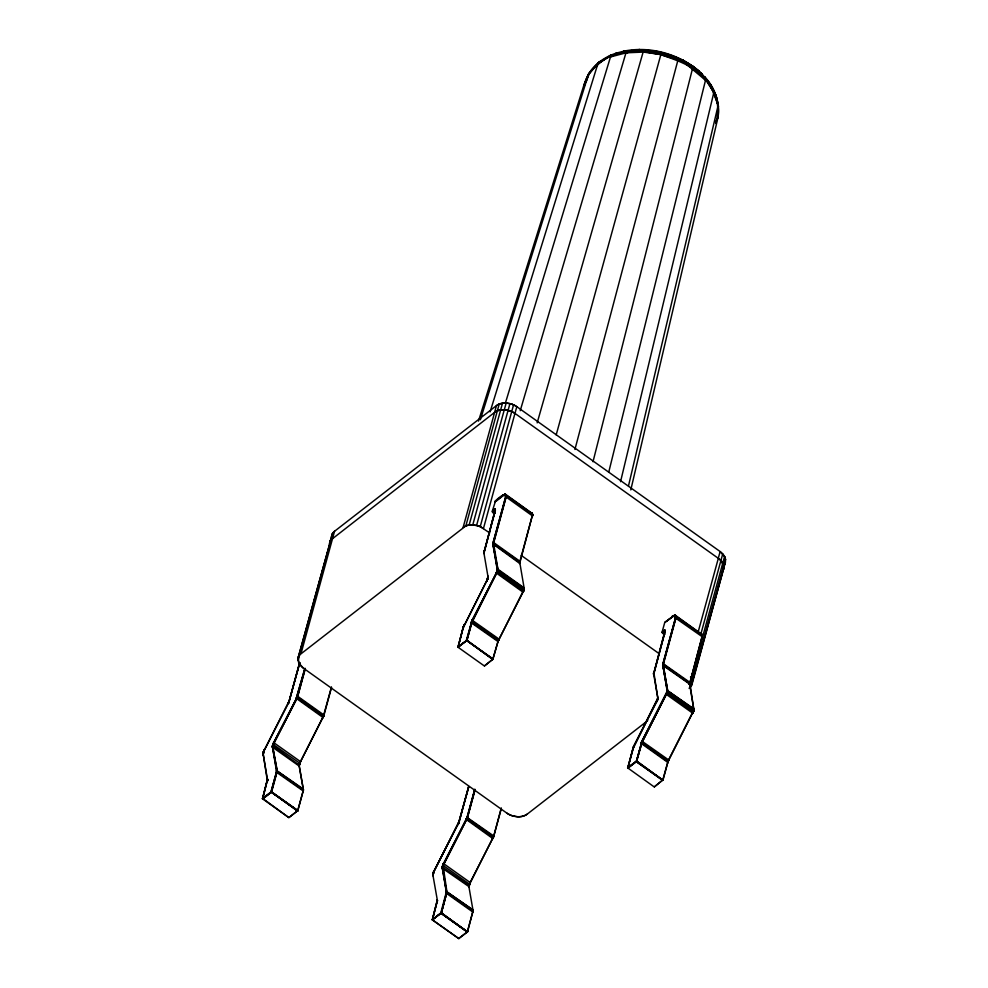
<?xml version="1.0" encoding="UTF-8"?>
<svg xmlns="http://www.w3.org/2000/svg" width="988" height="988" viewBox="0 0 988 988"><rect width="100%" height="100%" fill="white"/><g stroke="black" fill="none" stroke-linecap="round" stroke-linejoin="round"><path stroke-width="1.48" d="M263.351 752.152L263.092 754.61L264.105 750.287L263.178 754.696L264.129 750.238L263.03 753.338L267.538 779.903L262.487 798.761L288.854 817.607L297.845 810.53L271.453 791.709L262.487 798.675L267.464 779.05L262.734 798.983L271.589 791.968L277.183 771.505L272.676 746.273L273.12 744.372L299.599 763.131L299.228 765.107L273.083 745.94L272.367 747.113L299.228 766.095A7.855 2.606 -54.5 0 1 300.364 761.785L323.397 716.596L296.746 697.726L273.577 742.692L272.367 747.113L273.849 742.717L300.228 761.439L299.66 763.465L300.389 761.587M297.87 810.716L270.971 791.87L297.746 810.926L303.44 789.857L299.241 765.762L300.228 761.439L299.166 765.181M469.337 884.828L470.239 882.692A7.855 2.606 -54.5 0 0 468.954 887.187L470.029 882.42L468.954 887.187L469.004 885.557L442.278 866.884L442.167 868.094L468.979 886.644L470.029 882.42L443.884 863.808L442.167 868.094L442.389 866.834M664.887 634.308C658.107 632.703 666.53 629.035 664.986 630.937C665.751 630.468 662.343 631.715 664.566 630.233A3.1 1.025 -54.5 0 1 665.048 630.43L653.747 673.396L665.097 631.789L664.726 630.221L662.108 632.061L664.788 622.341L674.767 615.326L700.949 633.925C703.32 634.592 701.949 638.952 702.085 634.506L675.619 615.462C667.048 617.648 677.99 613.103 675.73 617.92L663.133 664.134L667.715 691.304L641.99 741.136L636.47 761.118L627.627 767.837L654.266 786.967L662.75 780.075L668.172 760.723L693.835 709.927L667.11 691.254L641.496 742.037L668.407 760.945L668.567 759.895L641.916 741.148M300.364 761.785L299.154 766.206L299.66 763.218M701.665 634.012L702.147 636.741L689.426 684.499L702.27 635.617L700.986 634.012L702.246 634.716L702.172 636.927L702.345 635.605M263.117 754.079L263.08 753.14L267.427 781.335L267.464 779.05M271.268 792.388L276.936 771.517L303.365 790.227L297.598 811.025M474.944 789.461L467.015 818.879L442.229 867.328L446.378 892.436L473.017 911.035L473.005 912.146L446.144 893.127A7.101 2.359 -54.5 0 0 446.317 891.472L473.129 910.022L467.645 931.511L458.691 938.501L432.312 919.791L441.228 912.69L467.596 931.857L458.778 938.588L432.398 919.902L437.141 901.822C437.4 897.573 437.264 902.995 437.4 900.562L432.917 875.059L433.979 871.194L432.979 875.677M447.008 891.398L441.364 912.998L432.374 919.803L441.352 912.739L446.934 891.843L443.056 865.389L469.386 884.112L469.065 886.965M495.149 509.314L495.21 510.734L494.926 509.24L495.321 510.117L493.975 509.882L494.741 509.363A3.1 1.025 -54.5 0 1 495.247 509.45A2.803 0.926 -54.5 0 1 495.284 509.993C495.173 512.142 495.025 507.56 495.124 510.463L483.947 552.416L495.297 510.808C495.791 506.474 488.591 513.192 495.087 513.328M524.072 587.86L522.985 592.257L523.973 587.774L497.94 569.224C497.211 569.261 495.89 573.126 496.816 573.373L523.06 592.183L523.973 587.774M531.865 513.031L532.347 516.02L532.211 513.451L505.831 494.482L502.608 495.457L505.115 494.395L531.149 512.945C533.545 518.255 533.508 514.748 531.149 512.945L530.198 513.278M664.85 630.665L664.121 630.418L662.318 632.481L664.492 630.875L664.949 631.628L664.541 630.344M693.835 709.927L692.786 713.237L693.774 708.754L667.048 690.291L693.811 709.26L692.847 713.175L693.168 712.434L692.786 713.237L665.998 694.156L667.011 693.514L693.045 712.064C692.996 714.633 694.65 706.679 693.243 712.373M458.099 824.474L458.963 821.917L433.102 873.182L432.892 875.59L433.93 871.218L459.074 821.67L458.099 824.474L458.914 822.918L468.645 786.485M432.855 875.158L432.855 874.244M467.201 931.98L467.497 931.351L467.201 931.98L441.068 913.369L441.352 912.727L432.361 919.84L437.264 900.031M437.425 901.056L437.314 900.476M271.132 791.709L276.566 771.554L272.429 746.348L297.215 697.899L305.366 668.58M303.402 789.968L303.242 788.967L276.517 770.492A7.101 2.359 -54.5 0 1 276.356 772.147L303.242 790.993L303.328 789.042M474.697 789.449L466.608 818.854L442.142 867.365L446.514 891.337L440.784 912.961L467.534 931.931L441.303 913.097M442.377 867.958L443.377 863.673L466.447 818.719L493.197 837.577L469.3 884.05L468.892 886.557L473.129 911.035L473.129 910.022M483.922 551.39L483.922 553.502L495.272 509.524L495.371 510.413M524.159 588.07L523.751 590.614L523.949 588.873L497.915 570.323L496.198 573.176M532.483 514.538L532.013 513.204L530.852 513.389L532.211 513.575M653.624 673.408L653.723 674.483L665.023 631.283C664.677 628.813 665.196 632.938 665.035 630.962A2.803 0.926 -54.5 0 0 665.048 630.43M498.458 639.816L492.839 659.416L466.707 640.434L492.839 659.416L493.037 658.749L492.642 659.329L493.185 658.922L484.404 665.998L457.802 647.078L467.003 640.199L457.938 647.313L463.496 626.367L457.975 647.338L466.916 640.397L472.338 621.193L496.643 572.373L471.696 621.057L498.372 639.742L497.89 641.78L498.051 640.545L471.35 621.909L471.103 622.699L497.989 641.545L524.134 589.144L523.714 590.688L522.985 592.257L523.245 591.083L497.112 572.472L496.705 573.299L497.841 569.174L492.802 543.894L519.7 563.419A8.04 2.668 -54.5 0 1 519.824 561.629L532.544 514.736L519.7 563.419L519.54 562.394L493.271 543.758L505.93 496.939C507.659 486.751 481.564 513.921 504.164 494.729M297.499 811.025L270.971 791.87L276.875 770.813L303.304 789.585L299.092 765.577L300.438 761.711L299.265 764.663M276.677 772.06L277.233 770.912M297.87 810.617L288.99 817.484M446.329 892.127L446.403 891.398L446.144 893.127L447.033 891.892L473.19 910.121L473.042 912.06M492.814 659.305L498.767 638.915L472.128 620.168L466.324 640.36L493.21 659.008L484.54 665.863M267.242 781.088L267.402 780.285C267.291 782.595 267.415 777.778 267.625 780.075M263.302 752.201L263.018 754.289L264.179 750.213L263.66 751.238L263.265 752.362L288.706 702.653L299.623 662.652M647.745 720.598L527.172 814.174C521.084 818.348 512.698 817.064 506.832 813.112L303.452 668.197L299.006 663.232L298.154 657.712L330.758 540.14M432.374 919.495L437.252 900.686M440.809 912.924L467.361 931.931M457.802 647.004L466.879 640.446L472.289 620.168L496.989 572.423L471.782 622.736M458.123 647.35L463.409 626.491L463.273 627.491L486.8 580.685L488.01 576.276L486.936 581.03L487.22 579.795L463.273 627.491L464.125 624.873L463.829 625.96M495.087 509.808L494.63 509.289M519.639 563.518L519.824 561.209L493.704 542.585L492.802 543.894M497.063 571.595L523.751 590.528L523.801 589.54L497.767 570.99L496.865 571.644L497.582 569.137M497.532 571.731L497.94 569.224L493.555 543.252L506.165 497.038C506.115 492.518 503.67 494.877 506.165 497.038L532.384 515.847L532.05 513.34M668.765 760.105L667.69 762.761L667.851 761.526L641.595 742.865L636.334 761.686L662.985 780.15L636.692 761.118L642.138 742.173L666.912 693.453M724.575 556.503L691.304 678.361L692.205 681.14L691.736 685.166A14.622 10.226 15.3 0 1 689.155 688.451L692.143 683.881L692.205 681.14L725.476 559.282L724.575 556.503L720.116 551.526L516.81 406.673C510.944 402.721 502.559 401.437 496.482 405.599L334.549 531.272L332.61 533.359L329.708 542.622M693.786 710.78L693.514 711.582L693.922 708.939L693.564 711.545L666.665 692.637L666.888 691.933L693.601 710.52L693.588 711.385L693.934 710.125L693.687 711.027M702.172 636.927L702.27 634.963L701.06 634.111M630.801 489.9L717.807 118.264C720.104 103.184 715.201 87.636 704.58 76.718L703.184 76.298M691.094 686.364L723.624 568.779L723.624 566.05L721.907 561.913A14.622 10.226 15.3 0 0 718.264 558.294L514.958 413.392C509.092 409.427 500.694 408.155 494.63 412.379L330.684 540.127M692.143 683.881L725.414 562.011L725.476 559.282A14.622 10.226 15.3 0 0 720.141 551.625L718.264 558.294C721.907 560.789 725.044 565.593 723.228 570.076M505.251 494.519L505.572 496.952L492.95 543.202L519.676 561.876L524.146 588.181M675.286 617.982C675.804 616.623 676.422 614.24 672.408 616.438L675.52 615.401L675.965 618.019L663.356 664.232L689.525 683.251L689.538 682.115L662.923 663.479L663.356 664.232M653.55 674.199L653.562 673.495L657.897 698.368L657.798 697.256L657.452 700.381L633.925 745.854L628.17 766.774M689.624 682.189L689.5 684.4L689.328 683.375L662.812 664.751L667.048 690.291M532.52 514.131L532.285 513.525M654.402 786.819L662.923 779.816L662.639 780.397L636.408 761.76L636.803 761.18L662.676 780.199M277.035 772.184L272.342 746.385L273.577 742.692M433.25 872.997L433.905 871.268L432.905 874.639M446.823 893.164L446.428 892.053M483.824 552.428L488.109 577.387L488.01 576.276M276.529 771.146L276.603 770.418M276.751 770.838L277.122 771.048M633.567 746.854C634.58 744.075 632.172 750.621 633.296 747.348L627.639 768.121L636.778 761.254L627.8 768.355L633.209 747.484L633.147 748.546L657.773 698.417L657.304 700.22L657.699 699.64L657.724 697.689L657.897 698.368M263.178 754.696L263.055 753.264M483.774 553.329L484.021 551.242L483.885 551.872M267.452 779.693L267.526 778.952A8.04 2.668 -54.5 0 1 267.34 780.841L267.279 780.903M495.223 510.265L494.42 509.376L492.604 511.562M519.762 561.863L519.737 561.135L519.614 562.468M532.458 515.044L532.273 516.094L531.964 513.698M653.821 672.223L657.823 698.294M689.538 684.289L689.723 682.375L693.872 709.866L689.476 683.214M487.986 576.807L487.652 579.4M715.633 123.451C735.788 55.217 604.977 20.069 583.747 85.598L478.476 421.11M299.154 766.206L299.265 765.008L299.265 765.873M299.179 765.663L299.241 764.786L299.092 765.577M532.569 514.958L532.47 513.982M263.043 754.511L263.129 753.535M483.947 552.416L484.095 551.736M472.869 911.714L473.091 911.109L467.336 931.647M653.747 673.396L653.723 672.371L653.723 674.483M667.851 761.526L667.703 762.341L641.471 743.655L667.332 691.872L667.493 691.205L666.851 692.576L667.382 690.118L662.849 665.27L667.283 690.637L666.752 692.6L667.629 690.155L662.997 664.121L675.78 617.055L702.209 635.383L702.172 636.828M492.839 544.425L493.345 542.461L492.938 544.351L497.285 569.78M657.847 698.961L657.304 700.22L657.662 698.689M505.486 497.001L506.375 495.853L532.409 514.402L532.199 515.588M493.136 543.746L497.372 569.706L524.011 588.28L524.122 589.243M675.459 617.105C676.224 615.487 672.692 615.166 675.619 615.462L675.681 616.808M701.999 636.568L675.372 617.932L675.804 616.796M303.279 789.461L303.069 790.733M497.94 569.224L496.816 573.373M468.892 886.557L468.979 885.68M519.54 562.394L519.824 561.209M524.085 589.342L523.714 590.688L524.159 588.453M689.451 683.955L662.738 665.332L663.022 663.442L662.639 665.406M693.909 709.285L693.564 711.298M662.923 663.479L662.75 664.183L675.483 617.908C676.669 616.537 673.495 613.98 675.804 616.314M717.807 118.264C720.301 106.358 716.633 94.231 710.211 84.252L718.523 106.321M636.408 761.501L642.2 741.173L641.916 742.062M272.577 746.977L273.849 742.717L272.478 745.891M532.347 515.761L532.483 514.637L532.285 515.674M702.147 636.741L702.27 635.617L702.085 636.655M523.517 591.182L498.248 640.718L498.767 638.915M262.512 798.81L271.342 791.697M519.737 563.308L519.676 561.876M466.768 640.101L466.608 640.78M441.068 913.369L441.352 912.739M636.593 761.081L627.701 767.676L627.985 768.281M446.86 892.535L441.303 913.048M475.166 789.56L467.571 817.335L466.077 819.509A7.101 2.359 -54.5 0 0 466.892 817.298L493.605 835.885L492.839 838.577L466.608 819.707L474.82 789.437M584.155 87.228C586.131 70.062 601.445 57.563 617.154 52.883L618.574 53.229M717.757 111.582L717.992 104.617M717.757 117.251L718.103 109.038M296.869 697.738L297.771 696.355L323.805 714.904L322.99 717.621L331.412 687.129M466.571 818.237L467.336 817.237L466.077 819.509M437.19 901.377L437.215 902.328M519.713 562.678L519.824 561.629M267.34 780.841L267.439 780.199M437.079 901.896L437.239 901.18M466.818 640.187L471.671 621.86L471.424 622.613M469.028 886.088L469.337 884.742L469.065 886.854M702.32 636.037L701.11 634.247M589.046 74.075L587.687 75.335L597.752 64.146L609.386 56.304L610.485 56.958L634.222 50.672L634.914 49.77L654.167 50.894L653.179 51.672L625.972 52.821L623.28 52.018L624.132 51.092C647.881 46.362 673.495 52.488 693.045 66.505L593.01 461.729M277.208 770.418L272.54 746.298M304.786 668.493L296.202 698.541L305.02 668.456M466.855 818.953L466.274 819.546L467.089 817.224L466.657 818.2M664.43 630.27L664.739 630.912L664.726 630.221M471.671 622.675L471.918 621.934M305.144 668.481L297.536 697.096L273.12 744.372M433.954 871.391L433.065 873.343M329.51 543.511L330.041 541.338M331.425 536.743L331.968 534.57A14.622 10.226 15.3 0 1 334.549 531.285L301.142 653.142A14.622 10.226 15.3 0 0 298.574 656.526M459.037 938.501L459.037 938.526M519.923 561.48L519.688 561.764M519.725 562.271L519.886 561.567M466.793 818.756L442.599 866.427L446.317 891.472M641.101 743.594L641.459 742.84M323.064 717.547L296.709 698.664L296.783 697.256L297.413 696.231L297.314 696.985L323.755 715.979L331.56 687.302M520.231 410.699L625.972 52.821L637.939 50.549L660.836 54.661L669.716 55.748L669.568 54.698M532.371 515.946L532.569 514.847M523.764 590.565L524.035 588.947M700.702 634.704L701.394 634.592L700.949 633.925M288.755 817.533L262.561 798.341M504.362 494.482L506.251 494.976L505.572 496.952L506.375 495.853L505.177 494.618L502.571 495.531M487.578 579.326L487.973 577.437L486.936 581.03M493.481 542.474L493.197 543.141M663.257 664.183L663.504 663.566M303.155 790.808L303.242 788.967M472.956 911.788L473.091 911.109M297.19 696.96L297.413 696.231L296.783 697.256M466.756 817.953L466.892 817.298M702.073 637.075L702.147 635.074M303.341 790.524L303.205 791.166L303.39 790.437M473.005 912.146L473.178 911.418M446.354 892.535L446.477 893.041M497.557 570.212L497.186 571.595M667.357 691.192L666.974 692.576M666.604 694.354L667.715 691.304L667.332 692.712M633.913 745.965L633.518 746.706L657.712 698.491M487.899 577.819L487.899 578.659M267.34 781.261L267.489 780.594M493.234 542.461L492.95 543.202L506.14 495.815L504.856 494.321M628.491 485.948L718.128 105.469L716.201 95.984M689.55 682.844L689.538 684.165M620.55 481.687L713.855 92.44L711.681 86.783M608.731 472.215L705.827 78.954L700.949 72.927L698.158 71.21M493.061 659.243L466.954 640.286M574.917 449.491L677.842 60.49C687.055 61.775 695.219 67.345 701.764 73.754L713.855 92.44L718.128 105.469M298.154 657.712L332.61 533.359M303.452 668.197A14.622 10.226 15.3 0 1 298.117 660.478L299.697 654.55M300.513 651.598L301.723 647.165M302.526 644.213L305.761 632.406M306.564 629.455L310.603 614.709M311.405 611.757L316.654 592.578M318.272 586.674L319.482 582.241M320.285 579.289L321.495 574.868M322.31 571.916L325.534 560.11M327.151 554.206L328.362 549.785M264.228 750.485L263.635 751.374L289.274 700.69L288.298 703.493L288.792 702.727L299.722 662.491M288.706 702.653L299.796 662.997M299.203 655.217L465.854 525.875L499.199 404.067M465.854 525.875L469.152 524.999L500.644 409.909M502.497 403.19L500.644 409.958L504.312 409.785L506.165 403.018L511.796 404.117M506.128 403.03A14.622 10.226 15.3 0 0 496.47 405.599L463.137 527.419A14.622 10.226 15.3 0 1 472.783 524.838L504.312 409.736L509.932 410.835M469.152 524.999L476.599 525.394L509.944 403.573M489.739 532.952L480.23 526.629L513.575 404.821M483.465 528.481L516.81 406.673M495.383 501.41L492.32 511.166M458.543 823.066L468.72 786.411M458.593 823.016L457.975 824.276A8.04 2.668 -54.5 0 0 459.074 821.67L458.728 822.671L468.794 786.917M493.555 836.873L501.2 808.11M501.385 808.369L493.518 837.034L493.79 836.144L493.518 836.787L467.114 817.965M698.145 632.073L718.338 558.306M700.776 634.407L722.734 553.848M662.985 780.15L667.999 761.674M722.883 569.915L725.414 562.011M556.182 434.93L660.836 54.661L683.029 61.454L705.284 80.053C695.07 65.937 676.681 60.305 660.836 54.661M657.699 699.64L657.773 698.417M271.515 792.043L297.61 810.716M537.176 422.852L643.139 52.043L669.716 55.748M289.175 700.838L289.113 701.937M458.975 821.818L458.753 822.51L459 821.732M272.466 745.545L296.993 697.775M466.398 819.583L466.608 818.854M296.709 698.664L296.857 697.219M443.649 863.71C440.315 870.07 444.896 862.154 443.106 865.229L443.377 863.673M466.509 819.645L466.731 818.904M505.436 402.956L610.485 56.958L617.154 52.883M289.015 701.641L289.274 700.69A8.04 2.668 -54.5 0 1 288.249 703.221L288.792 702.036M488.047 577.98L487.479 579.153L487.813 578.153M289.212 700.751L288.965 701.776M297.437 697.034L297.66 696.293M490.097 411.873L597.752 64.146L599.667 61.651L601.309 61.108L596.456 66.233M472.733 620.353L472.239 621.131L472.511 620.229M467.336 818.076L467.46 817.274M642.533 741.346L642.039 742.111L642.311 741.21M296.82 698.726L297.055 697.973M498.137 640.607L497.816 641.286M480.353 419.764L588.626 73.927L583.747 85.598M471.437 621.872L471.301 622.613M472.116 621.082L472.4 620.192L471.881 621.02M497.952 641.718L498.335 640.52M675.372 617.932L675.78 617.055L675.965 618.019M666.394 694.231L667.011 693.514M667.752 762.699L668.567 759.895M323.57 715.645L323.805 714.904L322.94 717.35M323.669 716.102L323.953 715.065L323.656 715.72M466.978 817.941L467.213 817.212M493.37 836.626L493.691 835.959L492.74 838.33L493.605 835.885M667.765 762.427L668.036 761.773L667.69 762.761A8.04 2.668 -54.5 0 1 668.715 760.229L693.045 712.064M323.718 716.041L323.953 715.337M299.66 763.465L323.249 716.448L322.854 717.276M496.47 573.201L496.742 572.361M469.238 884.964L493.049 837.429L492.654 838.256M297.067 696.96L297.302 696.244M298.561 656.427L298.092 660.441M633.246 747.41L633.073 748.04M483.762 552.502L483.836 553.428L483.712 552.724M666.443 693.354L666.159 694.156L666.369 693.378M666.974 691.884L667.233 691.205M442.649 865.278L442.748 867.958M273.972 742.766L272.7 746.94M586.082 81.992L588.552 75.397M463.496 626.367L463.174 627.219M493.457 837.083L493.753 836.317M715.608 122.883L717.214 118.659M689.476 683.684L689.426 684.499A8.04 2.668 -54.5 0 1 689.612 682.609M469.461 884.445L470.214 882.741M263.413 751.93L263.697 751.238M487.146 579.968L486.775 580.882L487.331 580.191M662.862 664.146L663.146 663.442M523.368 591.454L524.072 589.058L523.986 589.898M497.964 641.447L498.236 640.78L497.89 641.78A8.04 2.668 -54.5 0 1 498.915 639.248L498.52 639.681M668.11 761.649L668.357 760.958M662.997 664.121L663.281 663.454M722.512 571.274L723.562 568.779M667.11 692.613L667.715 691.304M662.306 632.468L664.492 630.875M523.393 591.232L522.998 592.059M288.595 702.505L288.2 703.345L288.595 702.431M486.8 580.685L487.17 579.833M656.538 701.801L656.934 700.875L656.575 701.863M288.62 702.369L288.187 703.295M433.979 871.194L432.917 875.059M442.748 865.204L443.538 863.673L442.859 865.192M657.267 700.047L657.551 699.208M472.239 621.131L472.635 620.291M493.457 836.7L493.753 836.058M642.039 742.111L642.435 741.272M463.767 625.873L464.224 625.12M496.371 573.176L496.643 572.373M458.593 823.708L458 824.227L458.556 823.288M466.163 819.509L466.484 818.842M633.925 745.854L633.543 746.644L633.975 745.829M433.436 872.355L458.395 823.486M492.851 838.528L493.21 837.787L492.851 838.479M667.616 762.267L667.937 761.6M498.557 640.002L498.977 639.174L498.582 639.755M458.037 824.4L458.506 823.646M296.598 698.602L296.684 697.861M471.77 621.032L472.202 620.155M641.57 742.013L641.99 741.136L641.496 742.037M486.849 580.956L487.257 580.129M496.594 573.238L496.989 572.423M497.433 571.669L497.767 570.99M667.233 692.662L667.567 691.971M641.471 743.655L641.817 742.976M322.99 717.621L323.422 716.806M493.21 837.787L492.802 838.404M273.429 744.297L274.195 742.89M443.229 865.278L443.983 863.87M442.982 865.192L443.773 863.747M505.004 494.556L505.831 494.482L504.374 494.556M503.559 494.889L502.608 495.457M522.85 591.923L523.331 591.157M495.186 509.956L492.506 511.488L494.865 509.351M637.939 50.549L639.273 49.4L639.977 49.857M702.283 635.222L701.431 634.222M262.536 798.502L262.845 798.922M530.852 513.389L531.63 513.241M589.219 72.717L598.851 62.293L600.506 61.738M666.27 621.538L673.705 615.746L672.371 616.512M494.914 501.484L504.683 494.358M271.12 792.24L262.66 798.983M664.714 622.465L673.705 615.746M494.63 510.043L494.371 509.499M663.775 630.863L664.64 630.455M672.643 616.351L673.594 615.722L672.84 616.45M505.535 494.778L506.165 494.951M674.483 615.339L673.31 615.833L675.446 615.685M505.745 496.137L505.683 496.927L506.004 495.334M532.396 514.279L532.013 513.587L532.433 514.093M675.273 615.388L676.051 615.956M634.914 49.77L636.531 49.968M624.132 51.092L625.182 50.808L615.907 53.229M625.046 51.549L609.386 56.304L610.423 55.316L611.807 54.933L598.469 62.726L597.752 64.146M684.338 61.787L681.967 60.009L696.219 69.568M629.245 50.857L632.159 50.499M700.937 634.629L702.246 634.716M472.82 524.826L478.451 525.925M697.392 70.506L698.59 70.741L699.603 72.742M653.587 50.759C669.802 53.932 685.919 59.86 698.59 70.741M508.091 410.341L511.722 411.588M476.599 525.394L480.23 526.629M682.659 59.885L699.343 71.519L693.23 67.629M681.967 60.009L691.514 65.813M521.133 555.318L659.231 653.71M692.465 65.887L696.404 69.592M700.949 72.927L701.764 73.754M704.58 76.718L705.481 77.644M699.677 72.63L701.431 74.458M708.878 82.214L713.855 92.44L705.827 78.954M714.83 93.86L715.979 95.206M437.289 900.883L437.326 899.932A8.04 2.668 -54.5 0 1 437.141 901.822M272.799 745.446L272.824 746.94M442.476 867.254L442.859 868.007M506.165 497.038L505.98 496.075L506.054 496.976M653.513 673.705L653.611 673.915M675.78 617.055L675.854 617.957M725.476 559.282L725.007 563.296A14.622 10.226 15.3 0 1 723.34 565.778M683.017 60.404L683.029 61.454M297.092 696.318A7.101 2.359 -54.5 0 1 296.202 698.541M690.489 677.076A14.622 10.226 15.3 0 1 692.205 681.214M721.907 561.987A14.622 10.226 15.3 0 1 722.636 571.089M722.253 571.657A14.622 10.226 15.3 0 1 721.487 572.558M506.832 813.112A14.622 10.226 15.3 0 0 511.846 815.668L517.477 816.767A14.622 10.226 15.3 0 0 527.172 814.174M514.97 413.441A14.622 10.226 15.3 0 0 509.944 410.885A14.622 10.226 15.3 0 0 494.63 412.379M478.316 525.925A14.622 10.226 15.3 0 1 483.342 528.481M329.547 544.203A14.622 10.226 15.3 0 1 332.697 538.077M511.661 404.117A14.622 10.226 15.3 0 1 516.687 406.673M483.947 551.576L483.799 552.243L483.947 551.576M653.747 672.556L653.599 673.223L653.809 672.643M463.409 626.577L463.211 627.405L463.446 626.664M633.209 747.558L632.999 748.385L633.246 747.657M641.237 742.853L640.99 743.631L641.237 742.853M498.928 639.051L498.631 639.903L498.965 639.125M300.426 761.649L299.846 762.909L300.414 761.76M433.917 871.317L433.46 872.219L433.917 871.317M693.23 712.299L692.847 713.114L693.23 712.299M464.101 624.922L463.718 625.725L464.113 624.984M523.418 591.442L523.06 592.183L523.442 591.38M264.117 750.337L263.635 751.3L264.154 750.411M503.905 494.766L502.843 495.371L503.905 494.766"/></g></svg>
